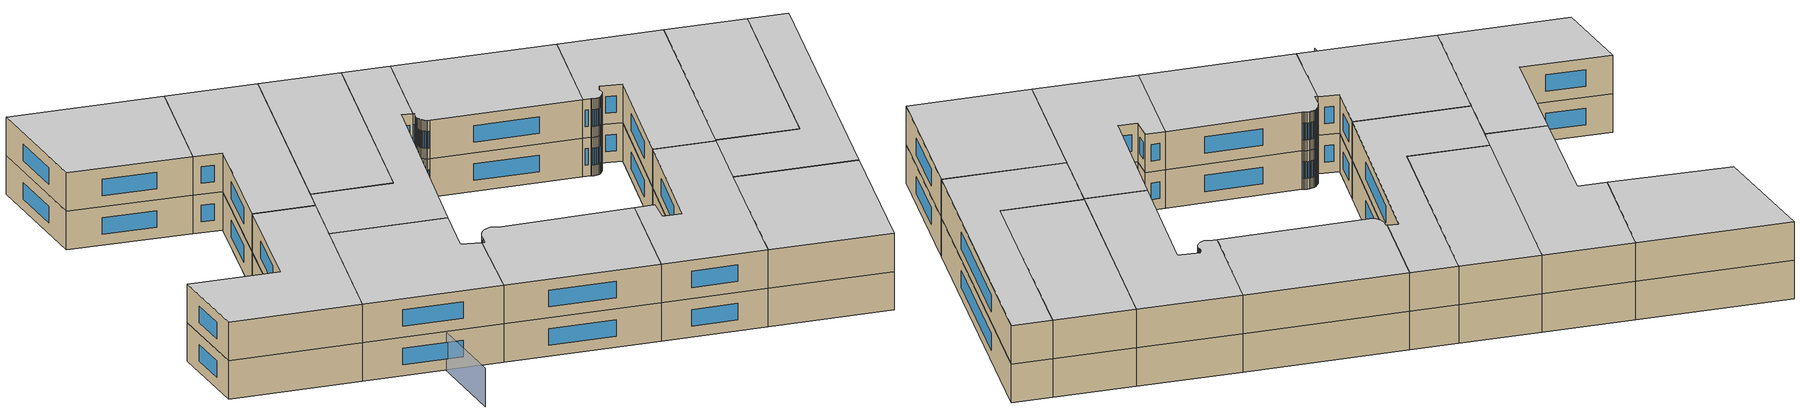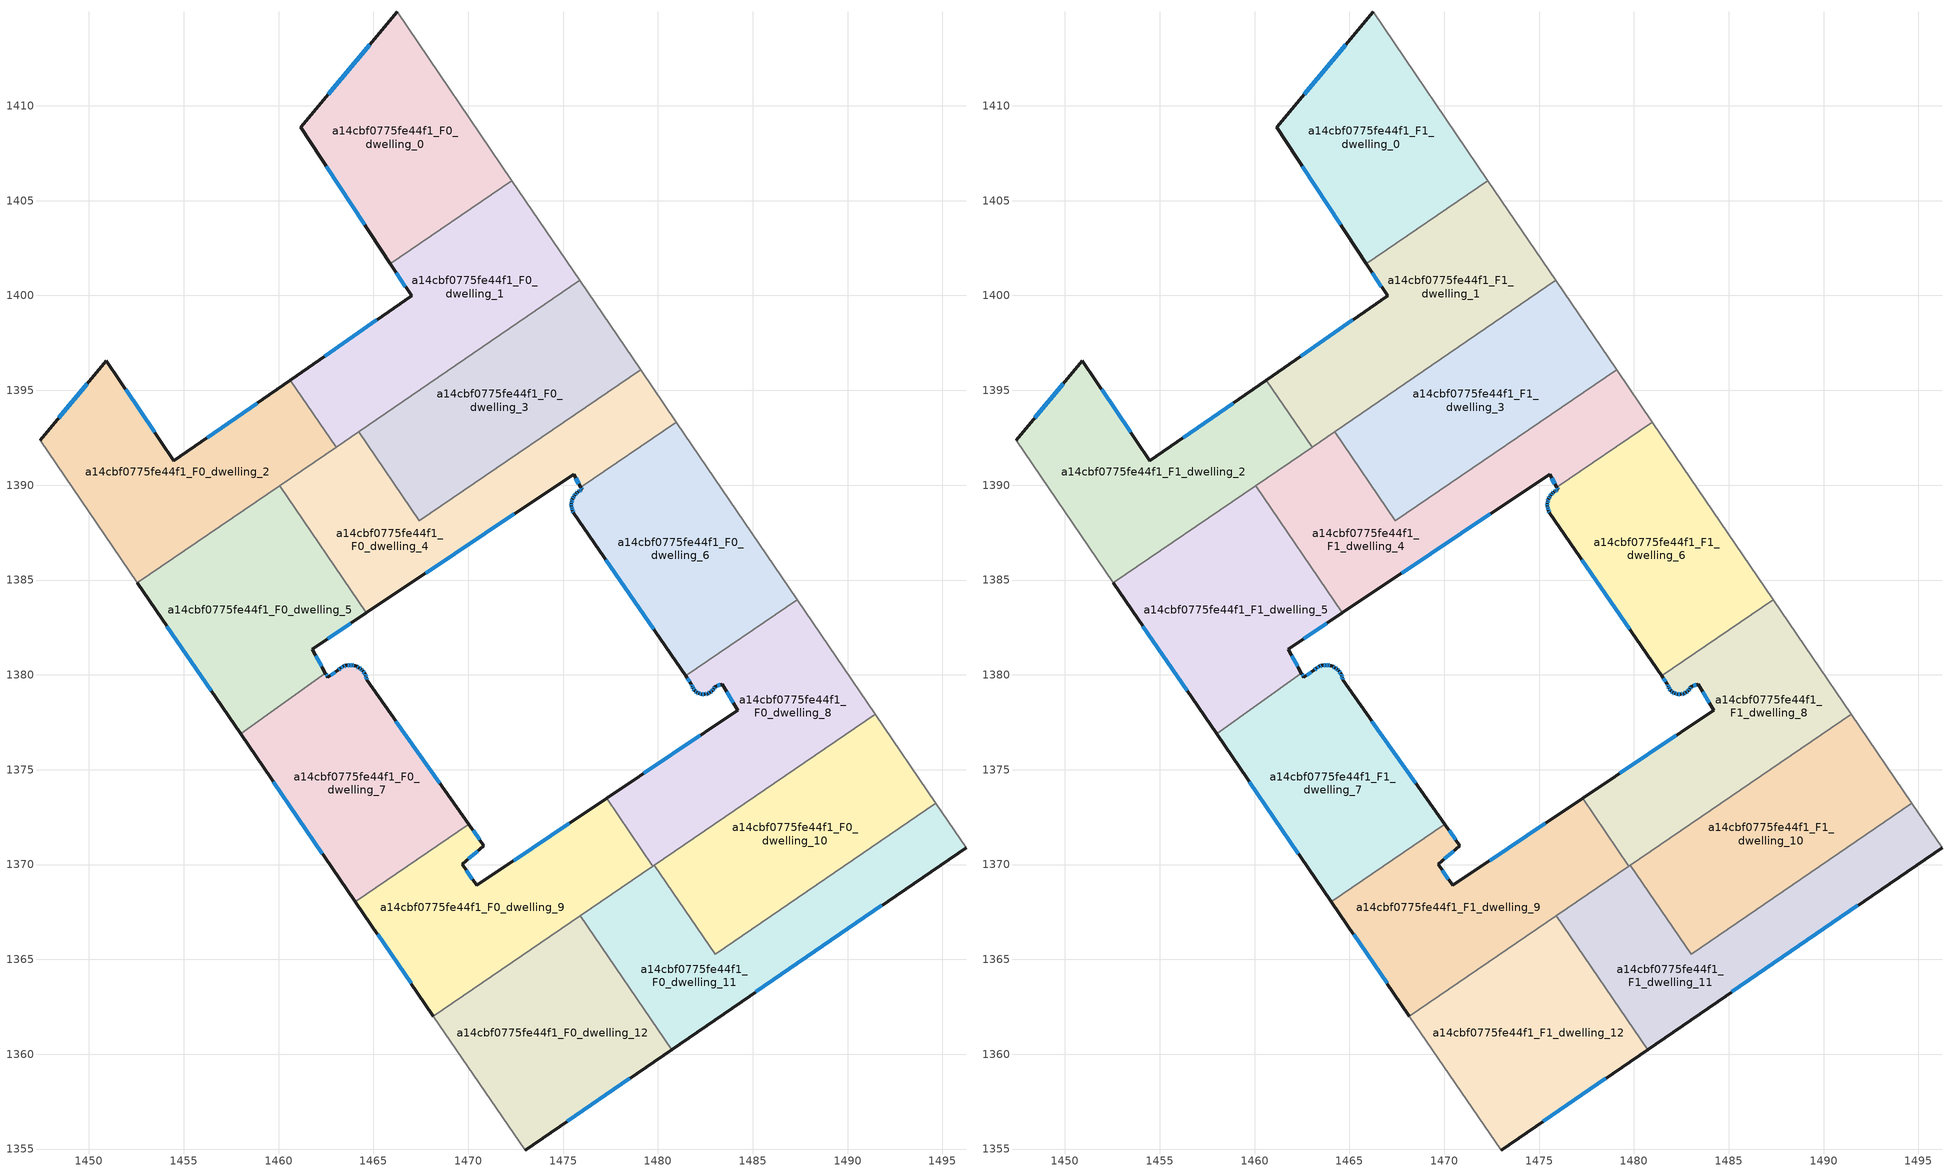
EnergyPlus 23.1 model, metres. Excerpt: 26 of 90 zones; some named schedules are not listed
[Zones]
a14cbf0775fe44f1_F0_dwelling_0
 floor ground (EU_floor_Construction): 1466.24,1414.96 1472.3,1406.06 1465.9,1401.68 1461.17,1408.87 z0
 wall outside (EU_wall_Construction): 1466.24,1414.96 1461.17,1408.87 1465.9,1401.68 z0:3
 wall adiabatic (EU_wall_Construction): 1472.3,1406.06 1466.24,1414.96 z0:3
 wall to a14cbf0775fe44f1_F0_dwelling_1 (EU_wall_Construction): 1465.9,1401.68 1472.3,1406.06 z0:3
 window (EU_Window_Construction): 1464.8,1413.22 1462.62,1410.61 / 1462.52,1406.82 1464.55,1403.73 z0.86:2.14
a14cbf0775fe44f1_F0_dwelling_1
 floor ground (EU_floor_Construction): 1472.3,1406.06 1475.89,1400.79 1463.03,1392 1460.62,1395.54 1467.01,1399.98 1465.9,1401.68 z0
 wall outside (EU_wall_Construction): 1465.9,1401.68 1467.01,1399.98 1460.62,1395.54 z0:3
 wall adiabatic (EU_wall_Construction): 1475.89,1400.79 1472.3,1406.06 z0:3
 wall to a14cbf0775fe44f1_F0_dwelling_2 (EU_wall_Construction): 1460.62,1395.54 1463.03,1392 z0:3
 wall to a14cbf0775fe44f1_F0_dwelling_3 (EU_wall_Construction): 1464.22,1392.82 1475.89,1400.79 z0:3
 wall to a14cbf0775fe44f1_F0_dwelling_4 (EU_wall_Construction): 1463.03,1392.01 1464.22,1392.82 z0:3
 window (EU_Window_Construction): 1466.22,1401.19 1466.69,1400.47 / 1465.18,1398.71 1462.44,1396.81 z0.86:2.14
a14cbf0775fe44f1_F0_dwelling_10
 floor ground (EU_floor_Construction): 1491.45,1377.93 1494.66,1373.22 1483.02,1365.27 1479.81,1369.97 z0
 wall to a14cbf0775fe44f1_F0_dwelling_11 (EU_wall_Construction): 1479.81,1369.97 1483.02,1365.27 1494.66,1373.22 z0:3
 wall adiabatic (EU_wall_Construction): 1494.66,1373.22 1491.45,1377.93 z0:3
 wall to a14cbf0775fe44f1_F0_dwelling_8 (EU_wall_Construction): 1491.45,1377.93 1479.81,1369.97 z0:3
a14cbf0775fe44f1_F0_dwelling_11
 floor ground (EU_floor_Construction): 1494.66,1373.22 1496.24,1370.89 1480.73,1360.24 1475.91,1367.3 1479.81,1369.97 1483.02,1365.27 z0
 wall outside (EU_wall_Construction): 1480.73,1360.24 1496.24,1370.89 z0:3
 wall adiabatic (EU_wall_Construction): 1496.24,1370.89 1494.66,1373.22 z0:3
 wall to a14cbf0775fe44f1_F0_dwelling_12 (EU_wall_Construction): 1475.91,1367.3 1480.73,1360.24 z0:3
 wall to a14cbf0775fe44f1_F0_dwelling_9 (EU_wall_Construction): 1479.73,1369.92 1475.91,1367.3 z0:3
 wall to a14cbf0775fe44f1_F0_dwelling_8 (EU_wall_Construction): 1479.81,1369.97 1479.73,1369.92 z0:3
 window (EU_Window_Construction): 1485.16,1363.29 1491.81,1367.85 z0.86:2.14
a14cbf0775fe44f1_F0_dwelling_12
 floor ground (EU_floor_Construction): 1475.91,1367.3 1480.73,1360.24 1473,1354.94 1468.16,1362.01 z0
 wall outside (EU_wall_Construction): 1473,1354.94 1480.73,1360.24 z0:3
 wall adiabatic (EU_wall_Construction): 1468.16,1362.01 1473,1354.94 z0:3
 wall to a14cbf0775fe44f1_F0_dwelling_9 (EU_wall_Construction): 1475.91,1367.3 1468.16,1362.01 z0:3
 window (EU_Window_Construction): 1475.21,1356.45 1478.52,1358.73 z0.86:2.14
a14cbf0775fe44f1_F0_dwelling_2
 floor ground (EU_floor_Construction): 1460.62,1395.54 1463.03,1392 1452.56,1384.84 1447.42,1392.36 1450.92,1396.55 1454.49,1391.28 z0
 wall outside (EU_wall_Construction): 1460.62,1395.54 1454.49,1391.28 1450.92,1396.55 1447.42,1392.36 z0:3
 wall adiabatic (EU_wall_Construction): 1447.42,1392.36 1452.56,1384.84 z0:3
 wall to a14cbf0775fe44f1_F0_dwelling_5 (EU_wall_Construction): 1452.56,1384.84 1460.06,1389.97 z0:3
 wall to a14cbf0775fe44f1_F0_dwelling_4 (EU_wall_Construction): 1460.06,1389.97 1463.03,1392 z0:3
 window (EU_Window_Construction): 1449.92,1395.35 1448.42,1393.56 / 1453.47,1392.79 1451.94,1395.05 / 1458.87,1394.32 1456.24,1392.5 z0.86:2.14
a14cbf0775fe44f1_F0_dwelling_3
 floor ground (EU_floor_Construction): 1475.89,1400.79 1479.09,1396.09 1467.43,1388.12 1464.22,1392.82 z0
 wall to a14cbf0775fe44f1_F0_dwelling_4 (EU_wall_Construction): 1464.22,1392.82 1467.43,1388.12 1479.09,1396.09 z0:3
 wall adiabatic (EU_wall_Construction): 1479.09,1396.09 1475.89,1400.79 z0:3
a14cbf0775fe44f1_F0_dwelling_4
 floor ground (EU_floor_Construction): 1479.09,1396.09 1480.97,1393.33 1475.93,1389.88 1475.56,1390.57 1464.64,1383.27 1460.06,1389.97 1464.22,1392.82 1467.43,1388.12 z0
 wall outside (EU_wall_Construction): 1464.64,1383.27 1475.56,1390.57 1475.93,1389.88 z0:3
 wall adiabatic (EU_wall_Construction): 1480.97,1393.33 1479.09,1396.09 z0:3
 wall to a14cbf0775fe44f1_F0_dwelling_6 (EU_wall_Construction): 1475.93,1389.88 1480.97,1393.33 z0:3
 wall to a14cbf0775fe44f1_F0_dwelling_5 (EU_wall_Construction): 1460.06,1389.97 1464.64,1383.27 z0:3
 window (EU_Window_Construction): 1475.66,1390.37 1475.82,1390.07 / 1467.76,1385.35 1472.44,1388.48 z0.86:2.14
a14cbf0775fe44f1_F0_dwelling_5
 floor ground (EU_floor_Construction): 1460.06,1389.97 1464.64,1383.27 1461.77,1381.36 1462.47,1380.09 1457.99,1376.89 1452.56,1384.84 z0
 wall outside (EU_wall_Construction): 1462.47,1380.09 1461.77,1381.36 1464.64,1383.27 / 1452.56,1384.84 1457.99,1376.89 z0:3
 wall to a14cbf0775fe44f1_F0_dwelling_7 (EU_wall_Construction): 1457.99,1376.89 1462.47,1380.09 z0:3
 window (EU_Window_Construction): 1462.59,1381.9 1463.82,1382.72 / 1462.27,1380.46 1461.97,1381 / 1454.11,1382.57 1456.44,1379.16 z0.86:2.14
a14cbf0775fe44f1_F0_dwelling_6
 floor ground (EU_floor_Construction): 1480.97,1393.33 1487.35,1383.96 1481.47,1379.95 1475.57,1388.53 1475.49,1388.67 1475.47,1388.77 1475.44,1388.91 1475.44,1389.04 1475.46,1389.16 1475.49,1389.26 1475.55,1389.39 1475.61,1389.47 1475.69,1389.57 1475.79,1389.66 1475.89,1389.72 1475.99,1389.76 1475.93,1389.88 z0
 wall outside (EU_wall_Construction): 1475.93,1389.88 1475.99,1389.76 1475.89,1389.72 1475.79,1389.66 1475.69,1389.57 1475.61,1389.47 1475.55,1389.39 1475.49,1389.26 1475.46,1389.16 1475.44,1389.04 1475.44,1388.91 1475.47,1388.77 1475.49,1388.67 1475.57,1388.53 1481.47,1379.95 z0:3
 wall adiabatic (EU_wall_Construction): 1487.35,1383.96 1480.97,1393.33 z0:3
 wall to a14cbf0775fe44f1_F0_dwelling_8 (EU_wall_Construction): 1481.47,1379.95 1487.35,1383.96 z0:3
 window (EU_Window_Construction): 1475.45,1388.87 1475.46,1388.81 / 1475.44,1389 1475.44,1388.95 / 1475.45,1389.13 1475.45,1389.07 / 1475.48,1389.23 1475.47,1389.19 / 1475.53,1389.35 1475.51,1389.3 / 1475.59,1389.45 1475.57,1389.41 / 1475.67,1389.54 1475.63,1389.5 / 1475.76,1389.63 1475.72,1389.6 / 1475.86,1389.7 1475.82,1389.67 / 1475.96,1389.75 1475.92,1389.73 / 1475.95,1389.84 1475.97,1389.8 / 1477.25,1386.08 1479.78,1382.4 / 1475.52,1388.63 1475.55,1388.57 / 1475.48,1388.74 1475.49,1388.7 z0.86:2.14
a14cbf0775fe44f1_F0_dwelling_7
 floor ground (EU_floor_Construction): 1464.66,1379.73 1470.02,1372.12 1464.04,1368.04 1457.99,1376.89 1462.47,1380.09 1462.59,1379.88 1463.13,1380.25 1463.27,1380.36 1463.42,1380.44 1463.55,1380.49 1463.62,1380.5 1463.75,1380.52 1463.89,1380.51 1463.99,1380.49 1464.04,1380.47 1464.13,1380.44 1464.24,1380.39 1464.37,1380.29 1464.45,1380.21 1464.54,1380.08 1464.6,1379.95 1464.63,1379.85 z0
 wall outside (EU_wall_Construction): 1470.02,1372.12 1464.66,1379.73 1464.63,1379.85 1464.6,1379.95 1464.54,1380.08 1464.45,1380.21 1464.37,1380.29 1464.24,1380.39 1464.13,1380.44 1464.04,1380.47 1463.99,1380.49 1463.89,1380.51 1463.75,1380.52 1463.62,1380.5 1463.55,1380.49 1463.42,1380.44 1463.27,1380.36 1463.13,1380.25 1462.59,1379.88 1462.47,1380.09 / 1457.99,1376.89 1464.04,1368.04 z0:3
 wall to a14cbf0775fe44f1_F0_dwelling_9 (EU_wall_Construction): 1464.04,1368.04 1470.02,1372.12 z0:3
 window (EU_Window_Construction): 1463.51,1380.48 1463.45,1380.46 / 1463.71,1380.51 1463.66,1380.51 / 1463.85,1380.51 1463.79,1380.52 / 1463.96,1380.5 1463.92,1380.5 / 1464.21,1380.4 1464.16,1380.43 / 1464.33,1380.32 1464.27,1380.36 / 1464.42,1380.24 1464.39,1380.27 / 1464.51,1380.12 1464.47,1380.17 / 1464.58,1379.99 1464.56,1380.04 / 1464.62,1379.88 1464.61,1379.92 / 1464.65,1379.77 1464.64,1379.82 / 1468.49,1374.3 1466.19,1377.56 / 1459.72,1374.36 1462.32,1370.57 / 1462.56,1379.94 1462.51,1380.03 / 1462.98,1380.14 1462.75,1379.98 / 1463.23,1380.33 1463.17,1380.28 / 1463.37,1380.42 1463.31,1380.39 z0.86:2.14
a14cbf0775fe44f1_F0_dwelling_8
 floor ground (EU_floor_Construction): 1487.35,1383.96 1491.45,1377.93 1479.73,1369.92 1477.29,1373.49 1484.2,1378.13 1483.39,1379.52 1483.01,1379.38 1482.95,1379.26 1482.87,1379.17 1482.75,1379.08 1482.63,1379.01 1482.47,1378.97 1482.29,1378.99 1482.16,1379.02 1482.04,1379.08 1481.94,1379.17 1481.85,1379.29 1481.8,1379.4 1481.76,1379.51 1481.47,1379.95 z0
 wall outside (EU_wall_Construction): 1481.47,1379.95 1481.76,1379.51 1481.8,1379.4 1481.85,1379.29 1481.94,1379.17 1482.04,1379.08 1482.16,1379.02 1482.29,1378.99 1482.47,1378.97 1482.63,1379.01 1482.75,1379.08 1482.87,1379.17 1482.95,1379.26 1483.01,1379.38 1483.39,1379.52 1484.2,1378.13 1477.29,1373.49 z0:3
 wall adiabatic (EU_wall_Construction): 1491.45,1377.93 1487.35,1383.96 z0:3
 wall to a14cbf0775fe44f1_F0_dwelling_9 (EU_wall_Construction): 1477.29,1373.49 1479.73,1369.92 z0:3
 window (EU_Window_Construction): 1483.12,1379.42 1483.28,1379.48 / 1482.97,1379.3 1482.99,1379.35 / 1482.89,1379.2 1482.93,1379.24 / 1482.79,1379.1 1482.84,1379.14 / 1482.66,1379.03 1482.72,1379.06 / 1482.51,1378.98 1482.58,1379 / 1482.34,1378.98 1482.42,1378.98 / 1482.2,1379.01 1482.25,1379 / 1482.08,1379.07 1482.12,1379.04 / 1481.97,1379.15 1482.01,1379.11 / 1481.87,1379.25 1481.91,1379.21 / 1481.81,1379.37 1481.83,1379.32 / 1481.77,1379.48 1481.79,1379.43 / 1481.55,1379.82 1481.68,1379.64 / 1482.23,1376.81 1479.26,1374.82 / 1483.62,1379.12 1483.97,1378.53 z0.86:2.14
a14cbf0775fe44f1_F0_dwelling_9
 floor ground (EU_floor_Construction): 1477.29,1373.49 1479.73,1369.92 1468.16,1362.01 1464.04,1368.04 1470.02,1372.12 1470.83,1370.99 1469.69,1370.03 1470.44,1368.89 z0
 wall outside (EU_wall_Construction): 1477.29,1373.49 1470.44,1368.89 1469.69,1370.03 1470.83,1370.99 1470.02,1372.12 / 1464.04,1368.04 1468.16,1362.01 z0:3
 window (EU_Window_Construction): 1470.6,1371.31 1470.25,1371.8 / 1470.01,1370.3 1470.5,1370.71 / 1470.22,1369.22 1469.9,1369.7 / 1475.33,1372.18 1472.4,1370.21 / 1465.22,1366.32 1466.99,1363.73 z0.86:2.14
a14cbf0775fe44f1_F1_dwelling_0
 floor to a14cbf0775fe44f1_F0_dwelling_0 (EU_floor_Construction): 1466.24,1414.96 1472.3,1406.06 1465.9,1401.68 1461.17,1408.87 z3
 wall outside (EU_wall_Construction): 1466.24,1414.96 1461.17,1408.87 1465.9,1401.68 z3:6
 wall adiabatic (EU_wall_Construction): 1472.3,1406.06 1466.24,1414.96 z3:6
 wall to a14cbf0775fe44f1_F1_dwelling_1 (EU_wall_Construction): 1465.9,1401.68 1472.3,1406.06 z3:6
 window (EU_Window_Construction): 1464.8,1413.22 1462.62,1410.61 / 1462.52,1406.82 1464.55,1403.73 z3.86:5.14
 ceiling to a14cbf0775fe44f1_F2_dwelling_0 (EU_floor_Construction): 1472.3,1406.06 1466.24,1414.96 1461.17,1408.87 1465.9,1401.68 z6
a14cbf0775fe44f1_F1_dwelling_1
 floor to a14cbf0775fe44f1_F0_dwelling_1 (EU_floor_Construction): 1472.3,1406.06 1475.89,1400.79 1463.03,1392 1460.62,1395.54 1467.01,1399.98 1465.9,1401.68 z3
 wall outside (EU_wall_Construction): 1465.9,1401.68 1467.01,1399.98 1460.62,1395.54 z3:6
 wall adiabatic (EU_wall_Construction): 1475.89,1400.79 1472.3,1406.06 z3:6
 wall to a14cbf0775fe44f1_F1_dwelling_2 (EU_wall_Construction): 1460.62,1395.54 1463.03,1392 z3:6
 wall to a14cbf0775fe44f1_F1_dwelling_3 (EU_wall_Construction): 1464.22,1392.82 1475.89,1400.79 z3:6
 wall to a14cbf0775fe44f1_F1_dwelling_4 (EU_wall_Construction): 1463.03,1392.01 1464.22,1392.82 z3:6
 window (EU_Window_Construction): 1466.22,1401.19 1466.69,1400.47 / 1465.18,1398.71 1462.44,1396.81 z3.86:5.14
 ceiling to a14cbf0775fe44f1_F2_dwelling_1 (EU_floor_Construction): 1475.89,1400.79 1472.3,1406.06 1465.9,1401.68 1467.01,1399.98 1460.62,1395.54 1463.03,1392 z6
a14cbf0775fe44f1_F1_dwelling_10
 floor to a14cbf0775fe44f1_F0_dwelling_10 (EU_floor_Construction): 1491.45,1377.93 1494.66,1373.22 1483.02,1365.27 1479.81,1369.97 z3
 wall to a14cbf0775fe44f1_F1_dwelling_11 (EU_wall_Construction): 1479.81,1369.97 1483.02,1365.27 1494.66,1373.22 z3:6
 wall adiabatic (EU_wall_Construction): 1494.66,1373.22 1491.45,1377.93 z3:6
 wall to a14cbf0775fe44f1_F1_dwelling_8 (EU_wall_Construction): 1491.45,1377.93 1479.81,1369.97 z3:6
 ceiling to a14cbf0775fe44f1_F2_dwelling_10 (EU_floor_Construction): 1494.66,1373.22 1491.45,1377.93 1479.81,1369.97 1483.02,1365.27 z6
a14cbf0775fe44f1_F1_dwelling_11
 floor to a14cbf0775fe44f1_F0_dwelling_11 (EU_floor_Construction): 1494.66,1373.22 1496.24,1370.89 1480.73,1360.24 1475.91,1367.3 1479.81,1369.97 1483.02,1365.27 z3
 wall outside (EU_wall_Construction): 1480.73,1360.24 1496.24,1370.89 z3:6
 wall adiabatic (EU_wall_Construction): 1496.24,1370.89 1494.66,1373.22 z3:6
 wall to a14cbf0775fe44f1_F1_dwelling_12 (EU_wall_Construction): 1475.91,1367.3 1480.73,1360.24 z3:6
 wall to a14cbf0775fe44f1_F1_dwelling_9 (EU_wall_Construction): 1479.73,1369.92 1475.91,1367.3 z3:6
 wall to a14cbf0775fe44f1_F1_dwelling_8 (EU_wall_Construction): 1479.81,1369.97 1479.73,1369.92 z3:6
 window (EU_Window_Construction): 1485.16,1363.29 1491.81,1367.85 z3.86:5.14
 ceiling to a14cbf0775fe44f1_F2_dwelling_11 (EU_floor_Construction): 1496.24,1370.89 1494.66,1373.22 1483.02,1365.27 1479.81,1369.97 1475.91,1367.3 1480.73,1360.24 z6
a14cbf0775fe44f1_F1_dwelling_12
 floor to a14cbf0775fe44f1_F0_dwelling_12 (EU_floor_Construction): 1475.91,1367.3 1480.73,1360.24 1473,1354.94 1468.16,1362.01 z3
 wall outside (EU_wall_Construction): 1473,1354.94 1480.73,1360.24 z3:6
 wall adiabatic (EU_wall_Construction): 1468.16,1362.01 1473,1354.94 z3:6
 wall to a14cbf0775fe44f1_F1_dwelling_9 (EU_wall_Construction): 1475.91,1367.3 1468.16,1362.01 z3:6
 window (EU_Window_Construction): 1475.21,1356.45 1478.52,1358.73 z3.86:5.14
 ceiling to a14cbf0775fe44f1_F2_dwelling_12 (EU_floor_Construction): 1480.73,1360.24 1475.91,1367.3 1468.16,1362.01 1473,1354.94 z6
a14cbf0775fe44f1_F1_dwelling_2
 floor to a14cbf0775fe44f1_F0_dwelling_2 (EU_floor_Construction): 1460.62,1395.54 1463.03,1392 1452.56,1384.84 1447.42,1392.36 1450.92,1396.55 1454.49,1391.28 z3
 wall outside (EU_wall_Construction): 1460.62,1395.54 1454.49,1391.28 1450.92,1396.55 1447.42,1392.36 z3:6
 wall adiabatic (EU_wall_Construction): 1447.42,1392.36 1452.56,1384.84 z3:6
 wall to a14cbf0775fe44f1_F1_dwelling_5 (EU_wall_Construction): 1452.56,1384.84 1460.06,1389.97 z3:6
 wall to a14cbf0775fe44f1_F1_dwelling_4 (EU_wall_Construction): 1460.06,1389.97 1463.03,1392 z3:6
 window (EU_Window_Construction): 1449.92,1395.35 1448.42,1393.56 / 1453.47,1392.79 1451.94,1395.05 / 1458.87,1394.32 1456.24,1392.5 z3.86:5.14
 ceiling to a14cbf0775fe44f1_F2_dwelling_2 (EU_floor_Construction): 1463.03,1392 1460.62,1395.54 1454.49,1391.28 1450.92,1396.55 1447.42,1392.36 1452.56,1384.84 z6
a14cbf0775fe44f1_F1_dwelling_3
 floor to a14cbf0775fe44f1_F0_dwelling_3 (EU_floor_Construction): 1475.89,1400.79 1479.09,1396.09 1467.43,1388.12 1464.22,1392.82 z3
 wall to a14cbf0775fe44f1_F1_dwelling_4 (EU_wall_Construction): 1464.22,1392.82 1467.43,1388.12 1479.09,1396.09 z3:6
 wall adiabatic (EU_wall_Construction): 1479.09,1396.09 1475.89,1400.79 z3:6
 ceiling to a14cbf0775fe44f1_F2_dwelling_3 (EU_floor_Construction): 1479.09,1396.09 1475.89,1400.79 1464.22,1392.82 1467.43,1388.12 z6
a14cbf0775fe44f1_F1_dwelling_4
 floor to a14cbf0775fe44f1_F0_dwelling_4 (EU_floor_Construction): 1479.09,1396.09 1480.97,1393.33 1475.93,1389.88 1475.56,1390.57 1464.64,1383.27 1460.06,1389.97 1464.22,1392.82 1467.43,1388.12 z3
 wall outside (EU_wall_Construction): 1464.64,1383.27 1475.56,1390.57 1475.93,1389.88 z3:6
 wall adiabatic (EU_wall_Construction): 1480.97,1393.33 1479.09,1396.09 z3:6
 wall to a14cbf0775fe44f1_F1_dwelling_6 (EU_wall_Construction): 1475.93,1389.88 1480.97,1393.33 z3:6
 wall to a14cbf0775fe44f1_F1_dwelling_5 (EU_wall_Construction): 1460.06,1389.97 1464.64,1383.27 z3:6
 window (EU_Window_Construction): 1475.66,1390.37 1475.82,1390.07 / 1467.76,1385.35 1472.44,1388.48 z3.86:5.14
 ceiling to a14cbf0775fe44f1_F2_dwelling_4 (EU_floor_Construction): 1475.93,1389.88 1480.97,1393.33 1479.09,1396.09 1467.43,1388.12 1464.22,1392.82 1460.06,1389.97 1464.64,1383.27 1475.56,1390.57 z6
a14cbf0775fe44f1_F1_dwelling_5
 floor to a14cbf0775fe44f1_F0_dwelling_5 (EU_floor_Construction): 1460.06,1389.97 1464.64,1383.27 1461.77,1381.36 1462.47,1380.09 1457.99,1376.89 1452.56,1384.84 z3
 wall outside (EU_wall_Construction): 1462.47,1380.09 1461.77,1381.36 1464.64,1383.27 / 1452.56,1384.84 1457.99,1376.89 z3:6
 wall to a14cbf0775fe44f1_F1_dwelling_7 (EU_wall_Construction): 1457.99,1376.89 1462.47,1380.09 z3:6
 window (EU_Window_Construction): 1462.59,1381.9 1463.82,1382.72 / 1462.27,1380.46 1461.97,1381 / 1454.11,1382.57 1456.44,1379.16 z3.86:5.14
 ceiling to a14cbf0775fe44f1_F2_dwelling_5 (EU_floor_Construction): 1462.47,1380.09 1461.77,1381.36 1464.64,1383.27 1460.06,1389.97 1452.56,1384.84 1457.99,1376.89 z6
a14cbf0775fe44f1_F1_dwelling_6
 floor to a14cbf0775fe44f1_F0_dwelling_6 (EU_floor_Construction): 1480.97,1393.33 1487.35,1383.96 1481.47,1379.95 1475.57,1388.53 1475.49,1388.67 1475.47,1388.77 1475.44,1388.91 1475.44,1389.04 1475.46,1389.16 1475.49,1389.26 1475.55,1389.39 1475.61,1389.47 1475.69,1389.57 1475.79,1389.66 1475.89,1389.72 1475.99,1389.76 1475.93,1389.88 z3
 wall outside (EU_wall_Construction): 1475.93,1389.88 1475.99,1389.76 1475.89,1389.72 1475.79,1389.66 1475.69,1389.57 1475.61,1389.47 1475.55,1389.39 1475.49,1389.26 1475.46,1389.16 1475.44,1389.04 1475.44,1388.91 1475.47,1388.77 1475.49,1388.67 1475.57,1388.53 1481.47,1379.95 z3:6
 wall adiabatic (EU_wall_Construction): 1487.35,1383.96 1480.97,1393.33 z3:6
 wall to a14cbf0775fe44f1_F1_dwelling_8 (EU_wall_Construction): 1481.47,1379.95 1487.35,1383.96 z3:6
 window (EU_Window_Construction): 1475.45,1388.87 1475.46,1388.81 / 1475.44,1389 1475.44,1388.95 / 1475.45,1389.13 1475.45,1389.07 / 1475.48,1389.23 1475.47,1389.19 / 1475.53,1389.35 1475.51,1389.3 / 1475.59,1389.45 1475.57,1389.41 / 1475.67,1389.54 1475.63,1389.5 / 1475.76,1389.63 1475.72,1389.6 / 1475.86,1389.7 1475.82,1389.67 / 1475.96,1389.75 1475.92,1389.73 / 1475.95,1389.84 1475.97,1389.8 / 1477.25,1386.08 1479.78,1382.4 / 1475.52,1388.63 1475.55,1388.57 / 1475.48,1388.74 1475.49,1388.7 z3.86:5.14
 ceiling to a14cbf0775fe44f1_F2_dwelling_6 (EU_floor_Construction): 1487.35,1383.96 1480.97,1393.33 1475.93,1389.88 1475.99,1389.76 1475.89,1389.72 1475.79,1389.66 1475.69,1389.57 1475.61,1389.47 1475.55,1389.39 1475.49,1389.26 1475.46,1389.16 1475.44,1389.04 1475.44,1388.91 1475.47,1388.77 1475.49,1388.67 1475.57,1388.53 1481.47,1379.95 z6
a14cbf0775fe44f1_F1_dwelling_7
 floor to a14cbf0775fe44f1_F0_dwelling_7 (EU_floor_Construction): 1464.66,1379.73 1470.02,1372.12 1464.04,1368.04 1457.99,1376.89 1462.47,1380.09 1462.59,1379.88 1463.13,1380.25 1463.27,1380.36 1463.42,1380.44 1463.55,1380.49 1463.62,1380.5 1463.75,1380.52 1463.89,1380.51 1463.99,1380.49 1464.04,1380.47 1464.13,1380.44 1464.24,1380.39 1464.37,1380.29 1464.45,1380.21 1464.54,1380.08 1464.6,1379.95 1464.63,1379.85 z3
 wall outside (EU_wall_Construction): 1470.02,1372.12 1464.66,1379.73 1464.63,1379.85 1464.6,1379.95 1464.54,1380.08 1464.45,1380.21 1464.37,1380.29 1464.24,1380.39 1464.13,1380.44 1464.04,1380.47 1463.99,1380.49 1463.89,1380.51 1463.75,1380.52 1463.62,1380.5 1463.55,1380.49 1463.42,1380.44 1463.27,1380.36 1463.13,1380.25 1462.59,1379.88 1462.47,1380.09 / 1457.99,1376.89 1464.04,1368.04 z3:6
 wall to a14cbf0775fe44f1_F1_dwelling_9 (EU_wall_Construction): 1464.04,1368.04 1470.02,1372.12 z3:6
 window (EU_Window_Construction): 1463.51,1380.48 1463.45,1380.46 / 1463.71,1380.51 1463.66,1380.51 / 1463.85,1380.51 1463.79,1380.52 / 1463.96,1380.5 1463.92,1380.5 / 1464.21,1380.4 1464.16,1380.43 / 1464.33,1380.32 1464.27,1380.36 / 1464.42,1380.24 1464.39,1380.27 / 1464.51,1380.12 1464.47,1380.17 / 1464.58,1379.99 1464.56,1380.04 / 1464.62,1379.88 1464.61,1379.92 / 1464.65,1379.77 1464.64,1379.82 / 1468.49,1374.3 1466.19,1377.56 / 1459.72,1374.36 1462.32,1370.57 / 1462.56,1379.94 1462.51,1380.03 / 1462.98,1380.14 1462.75,1379.98 / 1463.23,1380.33 1463.17,1380.28 / 1463.37,1380.42 1463.31,1380.39 z3.86:5.14
 ceiling to a14cbf0775fe44f1_F2_dwelling_7 (EU_floor_Construction): 1470.02,1372.12 1464.66,1379.73 1464.63,1379.85 1464.6,1379.95 1464.54,1380.08 1464.45,1380.21 1464.37,1380.29 1464.24,1380.39 1464.13,1380.44 1464.04,1380.47 1463.99,1380.49 1463.89,1380.51 1463.75,1380.52 1463.62,1380.5 1463.55,1380.49 1463.42,1380.44 1463.27,1380.36 1463.13,1380.25 1462.59,1379.88 1462.47,1380.09 1457.99,1376.89 1464.04,1368.04 z6
a14cbf0775fe44f1_F1_dwelling_8
 floor to a14cbf0775fe44f1_F0_dwelling_8 (EU_floor_Construction): 1487.35,1383.96 1491.45,1377.93 1479.73,1369.92 1477.29,1373.49 1484.2,1378.13 1483.39,1379.52 1483.01,1379.38 1482.95,1379.26 1482.87,1379.17 1482.75,1379.08 1482.63,1379.01 1482.47,1378.97 1482.29,1378.99 1482.16,1379.02 1482.04,1379.08 1481.94,1379.17 1481.85,1379.29 1481.8,1379.4 1481.76,1379.51 1481.47,1379.95 z3
 wall outside (EU_wall_Construction): 1481.47,1379.95 1481.76,1379.51 1481.8,1379.4 1481.85,1379.29 1481.94,1379.17 1482.04,1379.08 1482.16,1379.02 1482.29,1378.99 1482.47,1378.97 1482.63,1379.01 1482.75,1379.08 1482.87,1379.17 1482.95,1379.26 1483.01,1379.38 1483.39,1379.52 1484.2,1378.13 1477.29,1373.49 z3:6
 wall adiabatic (EU_wall_Construction): 1491.45,1377.93 1487.35,1383.96 z3:6
 wall to a14cbf0775fe44f1_F1_dwelling_9 (EU_wall_Construction): 1477.29,1373.49 1479.73,1369.92 z3:6
 window (EU_Window_Construction): 1483.12,1379.42 1483.28,1379.48 / 1482.97,1379.3 1482.99,1379.35 / 1482.89,1379.2 1482.93,1379.24 / 1482.79,1379.1 1482.84,1379.14 / 1482.66,1379.03 1482.72,1379.06 / 1482.51,1378.98 1482.58,1379 / 1482.34,1378.98 1482.42,1378.98 / 1482.2,1379.01 1482.25,1379 / 1482.08,1379.07 1482.12,1379.04 / 1481.97,1379.15 1482.01,1379.11 / 1481.87,1379.25 1481.91,1379.21 / 1481.81,1379.37 1481.83,1379.32 / 1481.77,1379.48 1481.79,1379.43 / 1481.55,1379.82 1481.68,1379.64 / 1482.23,1376.81 1479.26,1374.82 / 1483.62,1379.12 1483.97,1378.53 z3.86:5.14
 ceiling to a14cbf0775fe44f1_F2_dwelling_8 (EU_floor_Construction): 1491.45,1377.93 1487.35,1383.96 1481.47,1379.95 1481.76,1379.51 1481.8,1379.4 1481.85,1379.29 1481.94,1379.17 1482.04,1379.08 1482.16,1379.02 1482.29,1378.99 1482.47,1378.97 1482.63,1379.01 1482.75,1379.08 1482.87,1379.17 1482.95,1379.26 1483.01,1379.38 1483.39,1379.52 1484.2,1378.13 1477.29,1373.49 1479.73,1369.92 z6
a14cbf0775fe44f1_F1_dwelling_9
 floor to a14cbf0775fe44f1_F0_dwelling_9 (EU_floor_Construction): 1477.29,1373.49 1479.73,1369.92 1468.16,1362.01 1464.04,1368.04 1470.02,1372.12 1470.83,1370.99 1469.69,1370.03 1470.44,1368.89 z3
 wall outside (EU_wall_Construction): 1477.29,1373.49 1470.44,1368.89 1469.69,1370.03 1470.83,1370.99 1470.02,1372.12 / 1464.04,1368.04 1468.16,1362.01 z3:6
 window (EU_Window_Construction): 1470.6,1371.31 1470.25,1371.8 / 1470.01,1370.3 1470.5,1370.71 / 1470.22,1369.22 1469.9,1369.7 / 1475.33,1372.18 1472.4,1370.21 / 1465.22,1366.32 1466.99,1363.73 z3.86:5.14
 ceiling to a14cbf0775fe44f1_F2_dwelling_9 (EU_floor_Construction): 1479.73,1369.92 1477.29,1373.49 1470.44,1368.89 1469.69,1370.03 1470.83,1370.99 1470.02,1372.12 1464.04,1368.04 1468.16,1362.01 z6
shading: 1447.42,1392.36 1458.34,1383.26 / 1458.34,1383.26 1452.4,1376.13 z0:3
[Building]
EU S2 Campaign: North Axis=0; Terrain=City; Solar Distribution=FullExterior
[Site:Location]
Helsinki-Vantaa.AP: Latitude=60.317; Longitude=24.963; Time Zone=2; Elevation=54.6
[SizingPeriod:WeatherFileDays]
AnnualSizingPeriod: Begin Month=1; Begin Day of Month=1; End Month=12; End Day of Month=31; Day of Week for Start Day=Monday; Use Weather File Daylight Saving Period=No; Use Weather File Rain and Snow Indicators=No
[MATERIAL]
EU_InternalMass_Material: Roughness=MediumRough; Thickness=0.1; Conductivity=1; Density=1800; Specific Heat=900; Thermal Absorptance=0.9; Solar Absorptance=0.7; Visible Absorptance=0.7
[MATERIAL:NOMASS] Roughness=MediumRough; Thermal Absorptance=0.9; Solar Absorptance=0.7; Visible Absorptance=0.7
Name | Thermal Resistance
EU_wall_NoMass | 1.10183
EU_floor_NoMass | 1.70606
[WINDOWMATERIAL:SIMPLEGLAZINGSYSTEM]
EU_Window_SimpleGlazing: UFactor=3.11035; Solar Heat Gain Coefficient=0.8; Visible Transmittance=0.8
[CONSTRUCTION]
EU_wall_Construction: EU_wall_NoMass
EU_floor_Construction: EU_floor_NoMass
EU_Window_Construction: EU_Window_SimpleGlazing
EU_InternalMass_Construction: EU_InternalMass_Material
[ZONE] Type=1; Multiplier=1; Ceiling Height=autocalculate; Floor Area=autocalculate; Part of Total Floor Area=Yes
Name | Volume
a14cbf0775fe44f1_F0_dwelling_0; a14cbf0775fe44f1_F1_dwelling_0 | 223.195
a14cbf0775fe44f1_F0_dwelling_1; a14cbf0775fe44f1_F1_dwelling_1 | 249.541
a14cbf0775fe44f1_F0_dwelling_10; a14cbf0775fe44f1_F1_dwelling_10 | 240.854
a14cbf0775fe44f1_F0_dwelling_11; a14cbf0775fe44f1_F1_dwelling_11 | 240.848
a14cbf0775fe44f1_F0_dwelling_12; a14cbf0775fe44f1_F1_dwelling_12 | 240.827
a14cbf0775fe44f1_F0_dwelling_2; a14cbf0775fe44f1_F1_dwelling_2 | 249.754
a14cbf0775fe44f1_F0_dwelling_3; a14cbf0775fe44f1_F1_dwelling_3 | 240.831
a14cbf0775fe44f1_F0_dwelling_4; a14cbf0775fe44f1_F1_dwelling_4 | 245.325
a14cbf0775fe44f1_F0_dwelling_5; a14cbf0775fe44f1_F1_dwelling_5 | 245.303
a14cbf0775fe44f1_F0_dwelling_6; a14cbf0775fe44f1_F1_dwelling_6 | 241.971
a14cbf0775fe44f1_F0_dwelling_7; a14cbf0775fe44f1_F1_dwelling_7 | 230.691
a14cbf0775fe44f1_F0_dwelling_8; a14cbf0775fe44f1_F1_dwelling_8 | 240.822
a14cbf0775fe44f1_F0_dwelling_9; a14cbf0775fe44f1_F1_dwelling_9 | 240.847
[INTERNALMASS] Construction=EU_InternalMass_Construction
Name | Zone or ZoneList | Surface Area
a14cbf0775fe44f1_F0_dwelling_0_EU_InternalMass | a14cbf0775fe44f1_F0_dwelling_0 | 74.3983
a14cbf0775fe44f1_F0_dwelling_1_EU_InternalMass | a14cbf0775fe44f1_F0_dwelling_1 | 83.1754
a14cbf0775fe44f1_F0_dwelling_2_EU_InternalMass | a14cbf0775fe44f1_F0_dwelling_2 | 83.2543
a14cbf0775fe44f1_F0_dwelling_3_EU_InternalMass | a14cbf0775fe44f1_F0_dwelling_3 | 80.2768
a14cbf0775fe44f1_F0_dwelling_4_EU_InternalMass | a14cbf0775fe44f1_F0_dwelling_4 | 81.7752
a14cbf0775fe44f1_F0_dwelling_5_EU_InternalMass | a14cbf0775fe44f1_F0_dwelling_5 | 81.767
a14cbf0775fe44f1_F0_dwelling_6_EU_InternalMass | a14cbf0775fe44f1_F0_dwelling_6 | 80.6549
a14cbf0775fe44f1_F0_dwelling_7_EU_InternalMass | a14cbf0775fe44f1_F0_dwelling_7 | 76.8947
a14cbf0775fe44f1_F0_dwelling_8_EU_InternalMass | a14cbf0775fe44f1_F0_dwelling_8 | 80.2736
a14cbf0775fe44f1_F0_dwelling_9_EU_InternalMass | a14cbf0775fe44f1_F0_dwelling_9 | 80.2808
a14cbf0775fe44f1_F0_dwelling_10_EU_InternalMass | a14cbf0775fe44f1_F0_dwelling_10 | 80.2847
a14cbf0775fe44f1_F0_dwelling_11_EU_InternalMass | a14cbf0775fe44f1_F0_dwelling_11 | 80.2831
a14cbf0775fe44f1_F0_dwelling_12_EU_InternalMass | a14cbf0775fe44f1_F0_dwelling_12 | 80.276
a14cbf0775fe44f1_F1_dwelling_0_EU_InternalMass | a14cbf0775fe44f1_F1_dwelling_0 | 74.3983
a14cbf0775fe44f1_F1_dwelling_1_EU_InternalMass | a14cbf0775fe44f1_F1_dwelling_1 | 83.1754
a14cbf0775fe44f1_F1_dwelling_2_EU_InternalMass | a14cbf0775fe44f1_F1_dwelling_2 | 83.2543
a14cbf0775fe44f1_F1_dwelling_3_EU_InternalMass | a14cbf0775fe44f1_F1_dwelling_3 | 80.2768
a14cbf0775fe44f1_F1_dwelling_4_EU_InternalMass | a14cbf0775fe44f1_F1_dwelling_4 | 81.7752
a14cbf0775fe44f1_F1_dwelling_5_EU_InternalMass | a14cbf0775fe44f1_F1_dwelling_5 | 81.767
a14cbf0775fe44f1_F1_dwelling_6_EU_InternalMass | a14cbf0775fe44f1_F1_dwelling_6 | 80.6549
a14cbf0775fe44f1_F1_dwelling_7_EU_InternalMass | a14cbf0775fe44f1_F1_dwelling_7 | 76.8947
a14cbf0775fe44f1_F1_dwelling_8_EU_InternalMass | a14cbf0775fe44f1_F1_dwelling_8 | 80.2736
a14cbf0775fe44f1_F1_dwelling_9_EU_InternalMass | a14cbf0775fe44f1_F1_dwelling_9 | 80.2808
a14cbf0775fe44f1_F1_dwelling_10_EU_InternalMass | a14cbf0775fe44f1_F1_dwelling_10 | 80.2847
a14cbf0775fe44f1_F1_dwelling_11_EU_InternalMass | a14cbf0775fe44f1_F1_dwelling_11 | 80.2831
a14cbf0775fe44f1_F1_dwelling_12_EU_InternalMass | a14cbf0775fe44f1_F1_dwelling_12 | 80.276
[OTHEREQUIPMENT] Fuel Type=Electricity; Design Level Calculation Method=Watts/Area; Power per Zone Floor Area=1; Fraction Latent=0; Fraction Radiant=0; Fraction Lost=0; Carbon Dioxide Generation Rate=0; EndUse Subcategory=EU_Step8_InternalGains
Name | Zone or ZoneList or Space or SpaceList | Schedule
EU_Step8_InternalGain_a14cbf0775fe44f1_F0_dwelling_0_f000 | a14cbf0775fe44f1_F0_dwelling_0 | EU_Step8_GainSchedule_a14cbf0775fe44f1_F0_dwelling_0_f000
EU_Step8_InternalGain_a14cbf0775fe44f1_F0_dwelling_1_f000 | a14cbf0775fe44f1_F0_dwelling_1 | EU_Step8_GainSchedule_a14cbf0775fe44f1_F0_dwelling_1_f000
EU_Step8_InternalGain_a14cbf0775fe44f1_F0_dwelling_2_f000 | a14cbf0775fe44f1_F0_dwelling_2 | EU_Step8_GainSchedule_a14cbf0775fe44f1_F0_dwelling_2_f000
EU_Step8_InternalGain_a14cbf0775fe44f1_F0_dwelling_3_f000 | a14cbf0775fe44f1_F0_dwelling_3 | EU_Step8_GainSchedule_a14cbf0775fe44f1_F0_dwelling_3_f000
EU_Step8_InternalGain_a14cbf0775fe44f1_F0_dwelling_4_f000 | a14cbf0775fe44f1_F0_dwelling_4 | EU_Step8_GainSchedule_a14cbf0775fe44f1_F0_dwelling_4_f000
EU_Step8_InternalGain_a14cbf0775fe44f1_F0_dwelling_5_f000 | a14cbf0775fe44f1_F0_dwelling_5 | EU_Step8_GainSchedule_a14cbf0775fe44f1_F0_dwelling_5_f000
EU_Step8_InternalGain_a14cbf0775fe44f1_F0_dwelling_6_f000 | a14cbf0775fe44f1_F0_dwelling_6 | EU_Step8_GainSchedule_a14cbf0775fe44f1_F0_dwelling_6_f000
EU_Step8_InternalGain_a14cbf0775fe44f1_F0_dwelling_7_f000 | a14cbf0775fe44f1_F0_dwelling_7 | EU_Step8_GainSchedule_a14cbf0775fe44f1_F0_dwelling_7_f000
EU_Step8_InternalGain_a14cbf0775fe44f1_F0_dwelling_8_f000 | a14cbf0775fe44f1_F0_dwelling_8 | EU_Step8_GainSchedule_a14cbf0775fe44f1_F0_dwelling_8_f000
EU_Step8_InternalGain_a14cbf0775fe44f1_F0_dwelling_9_f000 | a14cbf0775fe44f1_F0_dwelling_9 | EU_Step8_GainSchedule_a14cbf0775fe44f1_F0_dwelling_9_f000
EU_Step8_InternalGain_a14cbf0775fe44f1_F0_dwelling_10_f000 | a14cbf0775fe44f1_F0_dwelling_10 | EU_Step8_GainSchedule_a14cbf0775fe44f1_F0_dwelling_10_f000
EU_Step8_InternalGain_a14cbf0775fe44f1_F0_dwelling_11_f000 | a14cbf0775fe44f1_F0_dwelling_11 | EU_Step8_GainSchedule_a14cbf0775fe44f1_F0_dwelling_11_f000
EU_Step8_InternalGain_a14cbf0775fe44f1_F0_dwelling_12_f000 | a14cbf0775fe44f1_F0_dwelling_12 | EU_Step8_GainSchedule_a14cbf0775fe44f1_F0_dwelling_12_f000
EU_Step8_InternalGain_a14cbf0775fe44f1_F1_dwelling_0_f000 | a14cbf0775fe44f1_F1_dwelling_0 | EU_Step8_GainSchedule_a14cbf0775fe44f1_F1_dwelling_0_f000
EU_Step8_InternalGain_a14cbf0775fe44f1_F1_dwelling_1_f000 | a14cbf0775fe44f1_F1_dwelling_1 | EU_Step8_GainSchedule_a14cbf0775fe44f1_F1_dwelling_1_f000
EU_Step8_InternalGain_a14cbf0775fe44f1_F1_dwelling_2_f000 | a14cbf0775fe44f1_F1_dwelling_2 | EU_Step8_GainSchedule_a14cbf0775fe44f1_F1_dwelling_2_f000
EU_Step8_InternalGain_a14cbf0775fe44f1_F1_dwelling_3_f000 | a14cbf0775fe44f1_F1_dwelling_3 | EU_Step8_GainSchedule_a14cbf0775fe44f1_F1_dwelling_3_f000
EU_Step8_InternalGain_a14cbf0775fe44f1_F1_dwelling_4_f000 | a14cbf0775fe44f1_F1_dwelling_4 | EU_Step8_GainSchedule_a14cbf0775fe44f1_F1_dwelling_4_f000
EU_Step8_InternalGain_a14cbf0775fe44f1_F1_dwelling_5_f000 | a14cbf0775fe44f1_F1_dwelling_5 | EU_Step8_GainSchedule_a14cbf0775fe44f1_F1_dwelling_5_f000
EU_Step8_InternalGain_a14cbf0775fe44f1_F1_dwelling_6_f000 | a14cbf0775fe44f1_F1_dwelling_6 | EU_Step8_GainSchedule_a14cbf0775fe44f1_F1_dwelling_6_f000
EU_Step8_InternalGain_a14cbf0775fe44f1_F1_dwelling_7_f000 | a14cbf0775fe44f1_F1_dwelling_7 | EU_Step8_GainSchedule_a14cbf0775fe44f1_F1_dwelling_7_f000
EU_Step8_InternalGain_a14cbf0775fe44f1_F1_dwelling_8_f000 | a14cbf0775fe44f1_F1_dwelling_8 | EU_Step8_GainSchedule_a14cbf0775fe44f1_F1_dwelling_8_f000
EU_Step8_InternalGain_a14cbf0775fe44f1_F1_dwelling_9_f000 | a14cbf0775fe44f1_F1_dwelling_9 | EU_Step8_GainSchedule_a14cbf0775fe44f1_F1_dwelling_9_f000
EU_Step8_InternalGain_a14cbf0775fe44f1_F1_dwelling_10_f000 | a14cbf0775fe44f1_F1_dwelling_10 | EU_Step8_GainSchedule_a14cbf0775fe44f1_F1_dwelling_10_f000
EU_Step8_InternalGain_a14cbf0775fe44f1_F1_dwelling_11_f000 | a14cbf0775fe44f1_F1_dwelling_11 | EU_Step8_GainSchedule_a14cbf0775fe44f1_F1_dwelling_11_f000
EU_Step8_InternalGain_a14cbf0775fe44f1_F1_dwelling_12_f000 | a14cbf0775fe44f1_F1_dwelling_12 | EU_Step8_GainSchedule_a14cbf0775fe44f1_F1_dwelling_12_f000
[ZONEVENTILATION:DESIGNFLOWRATE] Schedule=EU_AlwaysOn; Design Flow Rate Calculation Method=AirChanges/Hour; Air Changes per Hour=0.756316; Ventilation Type=Natural; Fan Pressure Rise=0; Fan Total Efficiency=1; Constant Term Coefficient=1; Temperature Term Coefficient=0; Velocity Term Coefficient=0; Velocity Squared Term Coefficient=0; Minimum Indoor Temperature=-100; Maximum Indoor Temperature=100; Delta Temperature=-100; Minimum Outdoor Temperature=-100; Maximum Outdoor Temperature=100; Maximum Wind Speed=40
Name | Zone or ZoneList or Space or SpaceList
EU_ConstantAir_a14cbf0775fe44f1_F0_dwelling_0 | a14cbf0775fe44f1_F0_dwelling_0
EU_ConstantAir_a14cbf0775fe44f1_F0_dwelling_1 | a14cbf0775fe44f1_F0_dwelling_1
EU_ConstantAir_a14cbf0775fe44f1_F0_dwelling_2 | a14cbf0775fe44f1_F0_dwelling_2
EU_ConstantAir_a14cbf0775fe44f1_F0_dwelling_3 | a14cbf0775fe44f1_F0_dwelling_3
EU_ConstantAir_a14cbf0775fe44f1_F0_dwelling_4 | a14cbf0775fe44f1_F0_dwelling_4
EU_ConstantAir_a14cbf0775fe44f1_F0_dwelling_5 | a14cbf0775fe44f1_F0_dwelling_5
EU_ConstantAir_a14cbf0775fe44f1_F0_dwelling_6 | a14cbf0775fe44f1_F0_dwelling_6
EU_ConstantAir_a14cbf0775fe44f1_F0_dwelling_7 | a14cbf0775fe44f1_F0_dwelling_7
EU_ConstantAir_a14cbf0775fe44f1_F0_dwelling_8 | a14cbf0775fe44f1_F0_dwelling_8
EU_ConstantAir_a14cbf0775fe44f1_F0_dwelling_9 | a14cbf0775fe44f1_F0_dwelling_9
EU_ConstantAir_a14cbf0775fe44f1_F0_dwelling_10 | a14cbf0775fe44f1_F0_dwelling_10
EU_ConstantAir_a14cbf0775fe44f1_F0_dwelling_11 | a14cbf0775fe44f1_F0_dwelling_11
EU_ConstantAir_a14cbf0775fe44f1_F0_dwelling_12 | a14cbf0775fe44f1_F0_dwelling_12
EU_ConstantAir_a14cbf0775fe44f1_F1_dwelling_0 | a14cbf0775fe44f1_F1_dwelling_0
EU_ConstantAir_a14cbf0775fe44f1_F1_dwelling_1 | a14cbf0775fe44f1_F1_dwelling_1
EU_ConstantAir_a14cbf0775fe44f1_F1_dwelling_2 | a14cbf0775fe44f1_F1_dwelling_2
EU_ConstantAir_a14cbf0775fe44f1_F1_dwelling_3 | a14cbf0775fe44f1_F1_dwelling_3
EU_ConstantAir_a14cbf0775fe44f1_F1_dwelling_4 | a14cbf0775fe44f1_F1_dwelling_4
EU_ConstantAir_a14cbf0775fe44f1_F1_dwelling_5 | a14cbf0775fe44f1_F1_dwelling_5
EU_ConstantAir_a14cbf0775fe44f1_F1_dwelling_6 | a14cbf0775fe44f1_F1_dwelling_6
EU_ConstantAir_a14cbf0775fe44f1_F1_dwelling_7 | a14cbf0775fe44f1_F1_dwelling_7
EU_ConstantAir_a14cbf0775fe44f1_F1_dwelling_8 | a14cbf0775fe44f1_F1_dwelling_8
EU_ConstantAir_a14cbf0775fe44f1_F1_dwelling_9 | a14cbf0775fe44f1_F1_dwelling_9
EU_ConstantAir_a14cbf0775fe44f1_F1_dwelling_10 | a14cbf0775fe44f1_F1_dwelling_10
EU_ConstantAir_a14cbf0775fe44f1_F1_dwelling_11 | a14cbf0775fe44f1_F1_dwelling_11
EU_ConstantAir_a14cbf0775fe44f1_F1_dwelling_12 | a14cbf0775fe44f1_F1_dwelling_12
[HVACTEMPLATE:ZONE:IDEALLOADSAIRSYSTEM] System Availability Schedule=EU_AlwaysOn; Maximum Heating Supply Air Temperature=50; Minimum Cooling Supply Air Temperature=13; Maximum Heating Supply Air Humidity Ratio=0.0156; Minimum Cooling Supply Air Humidity Ratio=0.0077; Heating Limit=NoLimit; Cooling Limit=NoLimit; Heating Availability Schedule=EU_AlwaysOn; Cooling Availability Schedule=EU_CoolingOff; Dehumidification Control Type=ConstantSensibleHeatRatio; Cooling Sensible Heat Ratio=0.7; Dehumidification Setpoint=60; Humidification Control Type=None; Humidification Setpoint=30; Outdoor Air Method=None; Outdoor Air Flow Rate per Person=0.00944; Outdoor Air Flow Rate per Zone Floor Area=0; Outdoor Air Flow Rate per Zone=0; Demand Controlled Ventilation Type=None; Outdoor Air Economizer Type=NoEconomizer; Heat Recovery Type=None; Sensible Heat Recovery Effectiveness=0.7; Latent Heat Recovery Effectiveness=0.65
Name | Template Thermostat
a14cbf0775fe44f1_F0_dwelling_0 | EU_HeatOnly_a14cbf0775fe44f1_F0_dwelling_0
a14cbf0775fe44f1_F0_dwelling_1 | EU_HeatOnly_a14cbf0775fe44f1_F0_dwelling_1
a14cbf0775fe44f1_F0_dwelling_2 | EU_HeatOnly_a14cbf0775fe44f1_F0_dwelling_2
a14cbf0775fe44f1_F0_dwelling_3 | EU_HeatOnly_a14cbf0775fe44f1_F0_dwelling_3
a14cbf0775fe44f1_F0_dwelling_4 | EU_HeatOnly_a14cbf0775fe44f1_F0_dwelling_4
a14cbf0775fe44f1_F0_dwelling_5 | EU_HeatOnly_a14cbf0775fe44f1_F0_dwelling_5
a14cbf0775fe44f1_F0_dwelling_6 | EU_HeatOnly_a14cbf0775fe44f1_F0_dwelling_6
a14cbf0775fe44f1_F0_dwelling_7 | EU_HeatOnly_a14cbf0775fe44f1_F0_dwelling_7
a14cbf0775fe44f1_F0_dwelling_8 | EU_HeatOnly_a14cbf0775fe44f1_F0_dwelling_8
a14cbf0775fe44f1_F0_dwelling_9 | EU_HeatOnly_a14cbf0775fe44f1_F0_dwelling_9
a14cbf0775fe44f1_F0_dwelling_10 | EU_HeatOnly_a14cbf0775fe44f1_F0_dwelling_10
a14cbf0775fe44f1_F0_dwelling_11 | EU_HeatOnly_a14cbf0775fe44f1_F0_dwelling_11
a14cbf0775fe44f1_F0_dwelling_12 | EU_HeatOnly_a14cbf0775fe44f1_F0_dwelling_12
a14cbf0775fe44f1_F1_dwelling_0 | EU_HeatOnly_a14cbf0775fe44f1_F1_dwelling_0
a14cbf0775fe44f1_F1_dwelling_1 | EU_HeatOnly_a14cbf0775fe44f1_F1_dwelling_1
a14cbf0775fe44f1_F1_dwelling_2 | EU_HeatOnly_a14cbf0775fe44f1_F1_dwelling_2
a14cbf0775fe44f1_F1_dwelling_3 | EU_HeatOnly_a14cbf0775fe44f1_F1_dwelling_3
a14cbf0775fe44f1_F1_dwelling_4 | EU_HeatOnly_a14cbf0775fe44f1_F1_dwelling_4
a14cbf0775fe44f1_F1_dwelling_5 | EU_HeatOnly_a14cbf0775fe44f1_F1_dwelling_5
a14cbf0775fe44f1_F1_dwelling_6 | EU_HeatOnly_a14cbf0775fe44f1_F1_dwelling_6
a14cbf0775fe44f1_F1_dwelling_7 | EU_HeatOnly_a14cbf0775fe44f1_F1_dwelling_7
a14cbf0775fe44f1_F1_dwelling_8 | EU_HeatOnly_a14cbf0775fe44f1_F1_dwelling_8
a14cbf0775fe44f1_F1_dwelling_9 | EU_HeatOnly_a14cbf0775fe44f1_F1_dwelling_9
a14cbf0775fe44f1_F1_dwelling_10 | EU_HeatOnly_a14cbf0775fe44f1_F1_dwelling_10
a14cbf0775fe44f1_F1_dwelling_11 | EU_HeatOnly_a14cbf0775fe44f1_F1_dwelling_11
a14cbf0775fe44f1_F1_dwelling_12 | EU_HeatOnly_a14cbf0775fe44f1_F1_dwelling_12
[SIZING:ZONE] Zone Cooling Design Supply Air Temperature Input Method=SupplyAirTemperature; Zone Cooling Design Supply Air Temperature=13; Zone Heating Design Supply Air Temperature Input Method=SupplyAirTemperature; Zone Heating Design Supply Air Temperature=50; Zone Cooling Design Supply Air Humidity Ratio=0.008; Zone Heating Design Supply Air Humidity Ratio=0.008; Cooling Design Air Flow Method=DesignDay; Cooling Design Air Flow Rate=0; Cooling Minimum Air Flow per Zone Floor Area=0.000762; Cooling Minimum Air Flow=0; Cooling Minimum Air Flow Fraction=0.2; Heating Design Air Flow Method=DesignDay; Heating Design Air Flow Rate=0; Heating Maximum Air Flow per Zone Floor Area=0.002032; Heating Maximum Air Flow=0.141576; Heating Maximum Air Flow Fraction=0.3; Account for Dedicated Outdoor Air System=No; Dedicated Outdoor Air System Control Strategy=NeutralSupplyAir; Dedicated Outdoor Air Low Setpoint Temperature for Design=autosize; Dedicated Outdoor Air High Setpoint Temperature for Design=autosize; Zone Load Sizing Method=Sensible Load Only No Latent Load; Zone Latent Cooling Design Supply Air Humidity Ratio Input Method=HumidityRatioDifference; Zone Cooling Design Supply Air Humidity Ratio Difference=0.005; Zone Latent Heating Design Supply Air Humidity Ratio Input Method=HumidityRatioDifference; Zone Humidification Design Supply Air Humidity Ratio Difference=0.005
a14cbf0775fe44f1_F0_dwelling_0; a14cbf0775fe44f1_F0_dwelling_1; a14cbf0775fe44f1_F0_dwelling_2; a14cbf0775fe44f1_F0_dwelling_3; a14cbf0775fe44f1_F0_dwelling_4; a14cbf0775fe44f1_F0_dwelling_5; a14cbf0775fe44f1_F0_dwelling_6; a14cbf0775fe44f1_F0_dwelling_7; a14cbf0775fe44f1_F0_dwelling_8; a14cbf0775fe44f1_F0_dwelling_9; a14cbf0775fe44f1_F0_dwelling_10; a14cbf0775fe44f1_F0_dwelling_11; a14cbf0775fe44f1_F0_dwelling_12; a14cbf0775fe44f1_F1_dwelling_0; a14cbf0775fe44f1_F1_dwelling_1; a14cbf0775fe44f1_F1_dwelling_2; a14cbf0775fe44f1_F1_dwelling_3; a14cbf0775fe44f1_F1_dwelling_4; a14cbf0775fe44f1_F1_dwelling_5; a14cbf0775fe44f1_F1_dwelling_6; a14cbf0775fe44f1_F1_dwelling_7; a14cbf0775fe44f1_F1_dwelling_8; a14cbf0775fe44f1_F1_dwelling_9; a14cbf0775fe44f1_F1_dwelling_10; a14cbf0775fe44f1_F1_dwelling_11; a14cbf0775fe44f1_F1_dwelling_12
[SCHEDULE:FILE] Column Number=1; Rows to Skip at Top=0; Number of Hours of Data=8760; Column Separator=Comma; Interpolate to Timestep=No; Minutes per Item=60; Adjust Schedule for Daylight Savings=Yes
Name | File
EU_Step8_GainSchedule_a14cbf0775fe44f1_F0_dwelling_0_f000 | ../../schedules/a14cbf0775fe44f1/a14cbf0775fe44f1_F0_dwelling_0_f000_gain.csv
EU_Step8_GainSchedule_a14cbf0775fe44f1_F0_dwelling_1_f000 | ../../schedules/a14cbf0775fe44f1/a14cbf0775fe44f1_F0_dwelling_1_f000_gain.csv
EU_Step8_GainSchedule_a14cbf0775fe44f1_F0_dwelling_2_f000 | ../../schedules/a14cbf0775fe44f1/a14cbf0775fe44f1_F0_dwelling_2_f000_gain.csv
EU_Step8_GainSchedule_a14cbf0775fe44f1_F0_dwelling_3_f000 | ../../schedules/a14cbf0775fe44f1/a14cbf0775fe44f1_F0_dwelling_3_f000_gain.csv
EU_Step8_GainSchedule_a14cbf0775fe44f1_F0_dwelling_4_f000 | ../../schedules/a14cbf0775fe44f1/a14cbf0775fe44f1_F0_dwelling_4_f000_gain.csv
EU_Step8_GainSchedule_a14cbf0775fe44f1_F0_dwelling_5_f000 | ../../schedules/a14cbf0775fe44f1/a14cbf0775fe44f1_F0_dwelling_5_f000_gain.csv
EU_Step8_GainSchedule_a14cbf0775fe44f1_F0_dwelling_6_f000 | ../../schedules/a14cbf0775fe44f1/a14cbf0775fe44f1_F0_dwelling_6_f000_gain.csv
EU_Step8_GainSchedule_a14cbf0775fe44f1_F0_dwelling_7_f000 | ../../schedules/a14cbf0775fe44f1/a14cbf0775fe44f1_F0_dwelling_7_f000_gain.csv
EU_Step8_GainSchedule_a14cbf0775fe44f1_F0_dwelling_8_f000 | ../../schedules/a14cbf0775fe44f1/a14cbf0775fe44f1_F0_dwelling_8_f000_gain.csv
EU_Step8_GainSchedule_a14cbf0775fe44f1_F0_dwelling_9_f000 | ../../schedules/a14cbf0775fe44f1/a14cbf0775fe44f1_F0_dwelling_9_f000_gain.csv
EU_Step8_GainSchedule_a14cbf0775fe44f1_F0_dwelling_10_f000 | ../../schedules/a14cbf0775fe44f1/a14cbf0775fe44f1_F0_dwelling_10_f000_gain.csv
EU_Step8_GainSchedule_a14cbf0775fe44f1_F0_dwelling_11_f000 | ../../schedules/a14cbf0775fe44f1/a14cbf0775fe44f1_F0_dwelling_11_f000_gain.csv
EU_Step8_GainSchedule_a14cbf0775fe44f1_F0_dwelling_12_f000 | ../../schedules/a14cbf0775fe44f1/a14cbf0775fe44f1_F0_dwelling_12_f000_gain.csv
EU_Step8_GainSchedule_a14cbf0775fe44f1_F1_dwelling_0_f000 | ../../schedules/a14cbf0775fe44f1/a14cbf0775fe44f1_F1_dwelling_0_f000_gain.csv
